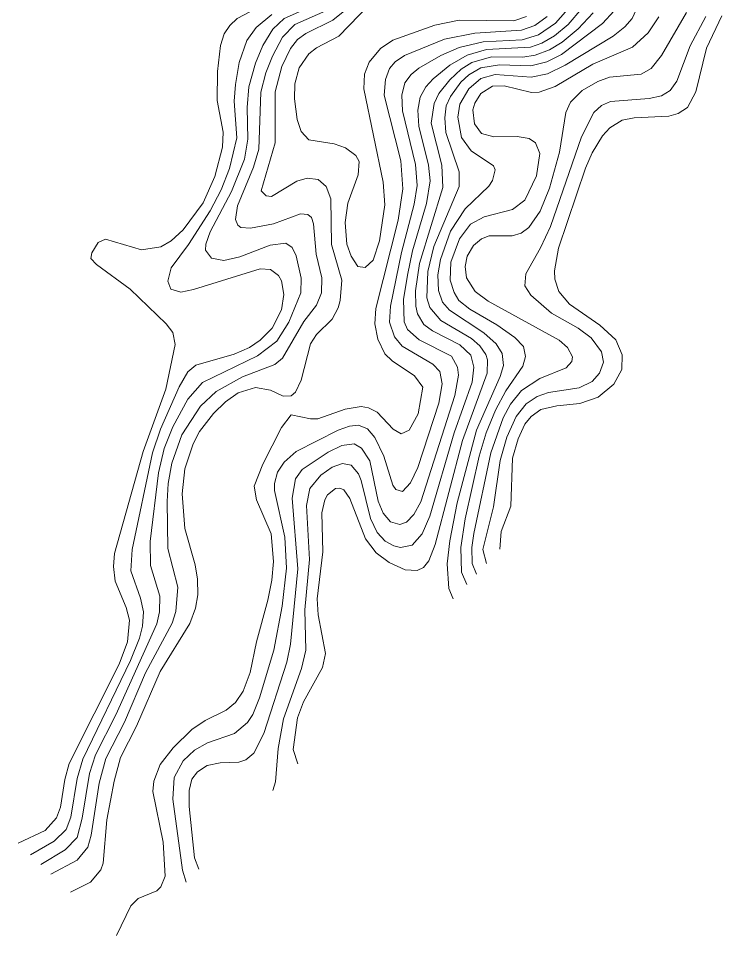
# Model space of a CAD drawing. Extents: x -40496 to 18830, y -938 to 396008.
# Drawn here: x 18065.7 to 18406.8, y 435.1 to 879.5 of the extents above; entities that cross this region are included whole.
import ezdxf

# ---------------------------------------------------------------- set-up
doc = ezdxf.new("R2010")
doc.units = 0
doc.header["$MEASUREMENT"] = 0
for name, color, linetype in [('Contour_Line_Intermediate', 7, 'Continuous'), ('Contour_Line_Major', 7, 'Continuous'), ('Contour_Line_Minor', 7, 'Continuous')]:
    doc.layers.add(name, color=color, linetype=linetype)

msp = doc.modelspace()

# ---------------------------------------------------------------- linework, layer by layer
at = {"layer": 'Contour_Line_Intermediate', "color": 0, "lineweight": 0}
for points in [[(18071.68971, 474.18962, 972000), (18083.13414, 480.7645, 972000), (18088.88642, 486.42426, 972000), (18091.2057, 492.39152, 972000), (18094.25199, 511.2038, 972000), (18096.90973, 520.50887, 972000), (18120.02877, 568.43249, 972000), (18124.4996, 579.25071, 972000), (18125.94801, 585.01128, 972000), (18126.37025, 591.87597, 972000), (18124.963, 598.51991, 972000), (18120.28032, 611.78484, 972000), (18120.84696, 622.14844, 972000), (18130.76581, 668.98548, 972000), (18134.70221, 680.47236, 972000), (18143.65942, 700.92064, 972000), (18147.91178, 708.18217, 972000), (18151.86186, 711.38089, 972000), (18170.34813, 716.70817, 972000), (18177.83599, 720.03183, 972000), (18183.06294, 723.50138, 972000), (18188.86587, 729.37215, 972000), (18193.37466, 738.33519, 972000), (18194.38782, 745.66384, 972000), (18193.25368, 752.31302, 972000), (18191.88636, 754.82439, 972000), (18187.91849, 757.8139, 972000), (18183.01609, 758.08485, 972000), (18150.71533, 748.11931, 972000), (18144.45359, 746.88395, 972000), (18139.7177, 748.31162, 972000), (18138.27035, 752.08312, 972000), (18139.82389, 758.64396, 972000), (18148.27012, 769.96735, 972000), (18158.7521, 786.25006, 972000), (18164.03619, 796.40195, 972000), (18168.11789, 806.70385, 972000), (18171.60865, 821.62288, 972000), (18170.37537, 839.30317, 972000), (18170.95999, 847.48794, 972000), (18172.86863, 858.07095, 972000), (18176.5193, 868.72135, 972000), (18181.07463, 875.03042, 972000), (18188.64872, 881.39539, 972000)], [(18344.47552, 882.19402, 972000), (18337.16948, 874.39393, 972000), (18329.44024, 867.99065, 972000), (18323.22207, 864.23473, 972000), (18316.29203, 861.6351, 972000), (18310.33466, 860.69317, 972000), (18295.15799, 860.82924, 972000), (18285.59835, 858.05981, 972000), (18280.52303, 854.91763, 972000), (18274.88391, 849.74779, 972000), (18269.64011, 843.07856, 972000), (18267.34474, 838.23311, 972000), (18265.84545, 828.65892, 972000), (18271.0997, 808.35248, 972000), (18271.6279, 797.5579, 972000), (18260.29427, 760.73449, 972000), (18258.38672, 747.50448, 972000), (18258.48542, 740.0301, 972000), (18259.26462, 736.33768, 972000), (18262.38516, 731.14277, 972000), (18266.48475, 728.01872, 972000), (18279.84671, 721.36942, 972000), (18285.11889, 716.34431, 972000), (18286.61445, 710.43691, 972000), (18285.71127, 703.15735, 972000), (18277.06247, 678.61789, 972000), (18265.26787, 638.35609, 972000), (18261.55121, 629.81051, 972000), (18256.67732, 624.17531, 972000), (18250.97666, 623.10246, 972000), (18247.72078, 623.84825, 972000), (18243.65277, 626.23954, 972000), (18239.78562, 630.40652, 972000), (18236.48441, 637.15807, 972000), (18231.90942, 655.64027, 972000), (18230.68467, 658.76181, 972000), (18227.15994, 663.00985, 972000), (18222.96822, 663.78836, 972000), (18217.89357, 662.05331, 972000), (18212.3451, 658.17082, 972000), (18207.12307, 651.74149, 972000), (18205.42394, 643.47574, 972000), (18206.91137, 617.2499, 972000), (18204.59097, 592.90153, 972000), (18205.06991, 573.32307, 972000), (18203.02738, 564.45095, 972000), (18194.23057, 540.12644, 972000), (18191.68744, 525.80523, 972000), (18190.35382, 509.56008, 972000), (18189.10419, 505.42868, 972000)]]:
    msp.add_polyline3d(points, dxfattribs=at)
at = {"layer": 'Contour_Line_Major', "color": 0, "lineweight": 0}
msp.add_polyline3d([(18399.16769, 880.389, 2592000), (18391.42798, 866.15144, 2592000), (18385.05575, 849.02178, 2592000), (18381.73841, 844.47868, 2592000), (18377.52683, 841.91262, 2592000), (18371.66981, 840.60065, 2592000), (18352.8276, 839.26931, 2592000), (18348.46566, 837.34756, 2592000), (18344.75932, 833.85041, 2592000), (18338.84898, 822.14533, 2592000), (18323.71056, 778.71961, 2592000), (18318.98068, 768.29811, 2592000), (18311.88667, 755.73581, 2592000), (18311.38566, 749.96068, 2592000), (18314.25788, 745.42714, 2592000), (18324.19036, 736.65926, 2592000), (18337.15233, 729.34651, 2592000), (18343.45254, 724.77962, 2592000), (18348.47707, 717.86693, 2592000), (18349.45772, 712.86107, 2592000), (18347.61429, 707.56755, 2592000), (18344.03667, 703.47142, 2592000), (18337.71998, 700.46442, 2592000), (18322.87049, 698.14248, 2592000), (18317.24318, 696.32282, 2592000), (18311.90848, 692.79227, 2592000), (18307.05706, 686.62928, 2592000), (18302.57982, 676.59725, 2592000), (18299.40488, 665.30039, 2592000), (18296.20635, 642.81979, 2592000), (18290.92981, 622.17034, 2592000), (18292.71924, 615.4443, 2592000)], dxfattribs=at)
at = {"layer": 'Contour_Line_Minor', "color": 0, "lineweight": 0}
for points in [[(18090.9593, 456.04111, 0), (18100.77631, 460.91498, 0), (18105.78822, 466.97641, 0), (18106.82726, 470.11883, 0), (18108.69043, 491.09183, 0), (18112.1035, 509.85137, 0), (18115.30812, 521.37452, 0), (18123.00701, 536.49235, 0), (18134.54559, 563.11619, 0), (18148.82296, 586.35854, 0), (18151.61249, 593.66586, 0), (18152.7284, 600.23664, 0), (18152.62362, 607.74012, 0), (18151.53491, 614.65727, 0), (18146.50903, 632.33542, 0), (18145.13934, 649.06139, 0), (18146.44922, 661.24914, 0), (18150.44781, 673.40606, 0), (18153.61686, 679.36709, 0), (18160.29863, 687.9783, 0), (18166.19477, 693.71265, 0), (18172.30372, 698.03066, 0), (18180.79338, 700.68501, 0), (18188.03059, 699.36549, 0), (18194.20123, 696.36179, 0), (18198.0523, 696.58068, 0), (18200.1255, 698.44891, 0), (18202.80937, 704.20386, 0), (18207.46215, 721.73143, 0), (18210.33467, 726.2582, 0), (18217.8927, 733.81853, 0), (18220.83664, 739.22543, 0), (18221.77538, 742.75552, 0), (18222.50638, 752.69905, 0), (18217.55041, 769.87053, 0), (18217.23955, 791.99646, 0), (18214.96904, 797.98259, 0), (18211.13869, 801.3544, 0), (18205.73978, 802.07737, 0), (18200.74856, 800.57345, 0), (18188.47417, 793.23083, 0), (18185.87313, 793.56742, 0), (18183.41656, 795.87026, 0), (18190.28657, 819.23181, 0), (18190.22261, 843.84208, 0), (18193.46075, 856.17354, 0), (18197.71874, 864.83345, 0), (18201.01598, 869.32651, 0), (18205.09031, 872.20692, 0), (18218.27951, 878.6611, 0), (18239.73523, 896.06952, 0)], [(18334.55354, 886.64784, 324000), (18326.14805, 877.17778, 324000), (18317.94102, 871.57864, 324000), (18310.10877, 869.11643, 324000), (18291.14183, 868.121, 324000), (18279.49159, 865.39449, 324000), (18270.59, 861.43162, 324000), (18259.87928, 855.32665, 324000), (18256.12896, 852.33596, 324000), (18253.06718, 848.26901, 324000), (18251.67331, 842.35256, 324000), (18252.0493, 834.70116, 324000), (18258.33107, 808.68155, 324000), (18259.13452, 798.52075, 324000), (18257.73075, 789.39834, 324000), (18251.58416, 765.96902, 324000), (18246.11241, 740.06078, 324000), (18245.76819, 732.32298, 324000), (18248.1014, 725.16336, 324000), (18251.83375, 720.62615, 324000), (18266.73091, 711.98578, 324000), (18270.04538, 708.3543, 324000), (18271.16511, 702.41354, 324000), (18269.6383, 693.05417, 324000), (18259.38986, 661.92206, 324000), (18255.95179, 654.47146, 324000), (18252.03051, 650.26329, 324000), (18248.77944, 651.27791, 324000), (18247.30946, 653.34728, 324000), (18242.95991, 667.37339, 324000), (18238.63294, 676.35446, 324000), (18235.04864, 680.59532, 324000), (18230.68103, 682.31856, 324000), (18226.38106, 681.92423, 324000), (18220.8829, 679.97971, 324000), (18200.50983, 669.57342, 324000), (18194.62426, 664.50374, 324000), (18191.43145, 659.61269, 324000), (18189.86023, 654.07231, 324000), (18189.9241, 650.74102, 324000), (18194.89446, 628.08859, 324000), (18195.74837, 613.16335, 324000), (18193.6132, 594.70871, 324000), (18189.6889, 573.41808, 324000), (18182.69532, 550.21445, 324000), (18179.47019, 542.18103, 324000), (18176.90692, 538.32489, 324000), (18170.54772, 533.03188, 324000), (18157.45766, 528.48207, 324000), (18151.19129, 524.99113, 324000), (18145.62827, 519.74323, 324000), (18141.27415, 511.73615, 324000), (18140.60889, 501.13121, 324000), (18145.28852, 466.75155, 324000), (18147.16755, 460.90151, 324000)], [(18312.20774, 880.32763, -324000), (18305.945, 878.31192, -324000), (18279.45919, 878.55775, -324000), (18267.75958, 876.17893, -324000), (18247.30245, 868.99439, -324000), (18241.32658, 864.83522, -324000), (18235.80145, 858.30691, -324000), (18233.51063, 852.48626, -324000), (18233.17609, 845.3405, -324000), (18242.62089, 800.0611, -324000), (18243.47852, 789.17266, -324000), (18240.86564, 771.69494, -324000), (18237.76507, 762.32334, -324000), (18233.88611, 758.73953, -324000), (18230.39537, 759.27869, -324000), (18227.18419, 764.28748, -324000), (18225.0473, 770.14175, -324000), (18224.27578, 780.52108, -324000), (18225.55262, 789.98121, -324000), (18230.57172, 803.61165, -324000), (18230.97804, 810.2164, -324000), (18229.38496, 812.9743, -324000), (18224.35113, 816.77215, -324000), (18218.83486, 818.62636, -324000), (18206.58784, 820.64083, -324000), (18202.83526, 824.69585, -324000), (18200.89762, 830.51096, -324000), (18199.69579, 840.42035, -324000), (18199.86971, 847.71961, -324000), (18201.90095, 855.59689, -324000), (18206.52071, 862.2375, -324000), (18210.25516, 865.12898, -324000), (18221.19246, 870.78965, -324000), (18235.97003, 886.27414, -324000)], [(18367.4234, 888.09358, 1620000), (18363.42935, 879.44463, 1620000), (18359.85594, 875.32715, 1620000), (18354.16596, 870.81854, 1620000), (18330.94632, 856.78668, 1620000), (18322.29339, 852.66452, 1620000), (18314.45371, 850.98585, 1620000), (18296.99292, 852.30506, 1620000), (18289.91722, 850.34289, 1620000), (18284.09048, 845.34945, 1620000), (18279.85641, 837.9151, 1620000), (18278.85851, 831.58976, 1620000), (18280.55001, 821.71223, 1620000), (18285.32186, 815.36336, 1620000), (18296.20314, 808.05415, 1620000), (18296.97974, 806.0876, 1620000), (18295.6865, 800.88928, 1620000), (18293.83271, 798.2444, 1620000), (18282.44824, 787.13792, 1620000), (18275.22946, 776.36656, 1620000), (18270.37013, 762.71607, 1620000), (18269.21691, 755.27712, 1620000), (18269.49733, 747.6757, 1620000), (18271.45421, 741.95035, 1620000), (18274.74764, 738.0642, 1620000), (18291.46936, 727.16363, 1620000), (18297.37356, 721.79263, 1620000), (18300.26773, 717.11471, 1620000), (18300.9455, 711.31321, 1620000), (18299.38048, 706.00563, 1620000), (18287.82703, 679.9364, 1620000), (18278.49633, 644.81873, 1620000), (18274.90936, 626.31841, 1620000), (18273.71309, 615.15052, 1620000), (18274.42928, 603.27409, 1620000), (18276.54474, 598.27066, 1620000)], [(18065.70869, 479.82267, 1296000), (18078.73661, 486.00584, 1296000), (18084.2421, 492.09189, 1296000), (18086.22187, 497.26577, 1296000), (18088.21823, 510.68126, 1296000), (18090.29255, 518.47986, 1296000), (18114.61343, 566.60617, 1296000), (18118.71235, 577.35272, 1296000), (18119.6638, 587.95465, 1296000), (18118.04513, 594.0584, 1296000), (18112.60324, 606.83004, 1296000), (18111.85853, 613.92629, 1296000), (18112.31328, 620.21234, 1296000), (18126.26568, 669.69348, 1296000), (18137.23432, 699.90268, 1296000), (18141.76789, 721.52471, 1296000), (18140.58348, 727.26825, 1296000), (18137.41285, 731.43409, 1296000), (18119.9088, 748.30484, 1296000), (18103.56099, 760.16821, 1296000), (18100.93563, 763.20367, 1296000), (18101.35122, 765.96185, 1296000), (18104.37293, 770.85957, 1296000), (18107.93115, 772.51696, 1296000), (18125.36702, 767.28389, 1296000), (18134.76963, 768.71753, 1296000), (18139.8153, 771.63168, 1296000), (18145.71927, 776.95038, 1296000), (18155.28658, 790.14581, 1296000), (18160.98446, 802.88441, 1296000), (18164.66053, 817.08791, 1296000), (18164.99072, 824.40111, 1296000), (18162.1937, 839.72117, 1296000), (18162.22864, 853.80416, 1296000), (18163.70506, 866.29484, 1296000), (18165.49209, 871.98563, 1296000), (18168.20143, 875.98045, 1296000), (18171.8169, 879.39512, 1296000), (18178.32712, 882.84019, 1296000)], [(18081.53446, 464.91763, 324000), (18094.22716, 471.62851, 324000), (18099.38391, 477.9082, 324000), (18101.03978, 483.6672, 324000), (18104.94626, 508.98317, 324000), (18108.21167, 520.87666, 324000), (18117.17848, 538.45501, 324000), (18127.34118, 562.33752, 324000), (18140.292, 586.49516, 324000), (18142.11902, 592.12298, 324000), (18143.08677, 603.87966, 324000), (18138.24307, 622.68694, 324000), (18137.82272, 645.33466, 324000), (18138.41529, 654.20166, 324000), (18140.20187, 663.92292, 324000), (18144.95977, 677.74106, 324000), (18154.00126, 691.57838, 324000), (18161.66656, 698.71174, 324000), (18174.36879, 705.82527, 324000), (18190.02046, 711.73678, 324000), (18193.82865, 714.88715, 324000), (18204.10177, 732.54793, 324000), (18210.29571, 740.54566, 324000), (18212.65303, 746.49974, 324000), (18212.86659, 753.72461, 324000), (18210.16565, 765.29081, 324000), (18208.81416, 779.90689, 324000), (18207.82803, 782.95137, 324000), (18206.09575, 784.44163, 324000), (18202.51827, 784.79944, 324000), (18189.50952, 780.0069, 324000), (18178.33137, 777.90798, 324000), (18173.68499, 778.08171, 324000), (18172.13044, 779.34866, 324000), (18170.97518, 782.11323, 324000), (18171.99874, 788.60057, 324000), (18179.76776, 807.37, 324000), (18182.36099, 816.11778, 324000), (18183.27123, 843.6787, 324000), (18185.73548, 853.16532, 324000), (18189.00827, 861.09199, 324000), (18193.73864, 870.44526, 324000), (18199.77921, 876.44436, 324000), (18216.26425, 883.85378, 324000)], [(18322.22074, 880.45462, 0), (18316.17808, 876.0176, 0), (18309.78774, 873.72975, 0), (18287.12616, 872.36568, 0), (18272.32106, 869.41305, 0), (18252.95748, 861.53324, 0), (18248.51628, 858.40477, 0), (18245.77874, 855.24811, 0), (18243.69922, 849.78919, 0), (18243.15255, 842.24854, 0), (18251.22314, 810.44572, 0), (18252.24261, 796.82264, 0), (18249.91382, 781.70691, 0), (18238.99494, 738.94992, 0), (18238.51117, 731.50135, 0), (18240.05669, 724.0925, 0), (18243.41703, 716.91853, 0), (18247.00672, 713.51406, 0), (18257.77565, 706.22986, 0), (18261.80675, 700.71904, 0), (18259.57197, 687.93124, 0), (18255.26888, 679.985, 0), (18251.39057, 678.14052, 0), (18247.40526, 680.43657, 0), (18239.79214, 688.69972, 0), (18235.46658, 690.7802, 0), (18231.93554, 691.38845, 0), (18224.15863, 690.13385, 0), (18211.00315, 685.44538, 0), (18207.38439, 685.42032, 0), (18197.93542, 687.41685, 0), (18193.3085, 681.27983, 0), (18184.26653, 663.49828, 0), (18180.09439, 652.78308, 0), (18181.25494, 646.25495, 0), (18188.25219, 629.76171, 0), (18189.40378, 616.28994, 0), (18188.66479, 607.34003, 0), (18186.73683, 597.67366, 0), (18181.1568, 577.4741, 0), (18178.14066, 562.56303, 0), (18174.75937, 553.58402, 0), (18170.94973, 547.99287, 0), (18166.4612, 544.36844, 0), (18156.31954, 539.32103, 0), (18149.84495, 534.89816, 0), (18140.77165, 526.13094, 0), (18134.52218, 518.00191, 0), (18131.45227, 509.88171, 0), (18130.93312, 504.85844, 0), (18135.87916, 480.37847, 0), (18136.88271, 463.92327, 0), (18134.8567, 458.63321, 0), (18132.88695, 456.8148, 0), (18123.8073, 452.98087, 0), (18120.31536, 449.47138, 0), (18113.24532, 435.05166, 0)], [(18354.63802, 883.09513, 1296000), (18349.05443, 876.9394, 1296000), (18329.12724, 862.01533, 1296000), (18321.95408, 858.48148, 1296000), (18314.23736, 856.41301, 1296000), (18299.06087, 856.91596, 1296000), (18289.97605, 855.51711, 1296000), (18284.13558, 852.13986, 1296000), (18280.33127, 848.5713, 1296000), (18275.27219, 841.57855, 1296000), (18273.15391, 837.05883, 1296000), (18272.45354, 831.31001, 1296000), (18272.93822, 824.11302, 1296000), (18279.47679, 805.1942, 1296000), (18279.48386, 797.94358, 1296000), (18267.16331, 769.01369, 1296000), (18264.33044, 756.77234, 1296000), (18263.82097, 744.13745, 1296000), (18265.20155, 739.41312, 1296000), (18270.65496, 733.09584, 1296000), (18285.45373, 724.45201, 1296000), (18289.49976, 720.86056, 1296000), (18292.41949, 716.58243, 1296000), (18293.1843, 714.03599, 1296000), (18293.12065, 707.61434, 1296000), (18281.03452, 674.88727, 1296000), (18267.82232, 624.61386, 1296000), (18264.77971, 616.64179, 1296000), (18262.13928, 613.38613, 1296000), (18259.18557, 612.04923, 1296000), (18253.3369, 612.24974, 1296000), (18245.48341, 615.82351, 1296000), (18239.20669, 620.50405, 1296000), (18234.01654, 627.39099, 1296000), (18226.43216, 646.8194, 1296000), (18223.56656, 651.01214, 1296000), (18221.64356, 651.89168, 1296000), (18219.50531, 651.6917, 1296000), (18215.69372, 648.66439, 1296000), (18214.39387, 646.28792, 1296000), (18212.93406, 639.83358, 1296000), (18213.31235, 620.98517, 1296000), (18210.62731, 598.24565, 1296000), (18211.0325, 590.5333, 1296000), (18214.61494, 571.73914, 1296000), (18213.15033, 564.94879, 1296000), (18203.98437, 548.383, 1296000), (18201.06251, 540.51743, 1296000), (18199.04357, 525.22082, 1296000), (18201.1736, 518.24366, 1296000)], [(18376.23743, 880.1556, 1944000), (18371.15887, 872.4123, 1944000), (18363.56087, 865.5841, 1944000), (18344.37504, 857.22393, 1944000), (18325.98406, 846.48156, 1944000), (18318.35697, 843.69703, 1944000), (18314.58753, 843.61651, 1944000), (18301.37054, 846.82388, 1944000), (18295.64719, 846.63815, 1944000), (18290.01325, 843.14365, 1944000), (18287.01665, 838.35097, 1944000), (18286.15864, 835.11668, 1944000), (18286.84867, 828.3404, 1944000), (18290.29118, 823.75066, 1944000), (18296.33298, 822.05489, 1944000), (18307.60896, 822.32347, 1944000), (18313.40461, 821.3036, 1944000), (18316.57789, 819.18364, 1944000), (18318.60434, 814.00624, 1944000), (18317.01783, 803.22632, 1944000), (18311.37717, 791.45185, 1944000), (18305.34476, 786.94012, 1944000), (18291.55116, 783.39345, 1944000), (18285.02652, 779.75383, 1944000), (18279.57093, 772.67316, 1944000), (18275.37002, 761.32473, 1944000), (18275.08452, 752.61719, 1944000), (18276.98941, 746.62532, 1944000), (18279.38585, 742.82808, 1944000), (18284.68598, 738.56192, 1944000), (18297.76617, 731.00603, 1944000), (18306.45505, 724.91896, 1944000), (18310.68994, 720.44157, 1944000), (18311.68337, 715.59424, 1944000), (18310.41524, 710.94649, 1944000), (18302.09578, 698.99047, 1944000), (18297.03496, 689.59338, 1944000), (18292.56363, 678.70529, 1944000), (18289.17355, 667.31829, 1944000), (18282.43629, 636.96462, 1944000), (18280.24213, 623.06468, 1944000), (18280.6337, 611.18764, 1944000), (18283.12402, 605.25637, 1944000)], [(18389.69976, 882.25604, 2268000), (18377.64649, 861.54582, 2268000), (18372.51487, 855.2737, 2268000), (18367.6904, 852.49211, 2268000), (18352.3782, 850.96354, 2268000), (18346.67691, 848.96089, 2268000), (18339.0718, 844.47513, 2268000), (18333.40619, 838.81073, 2268000), (18331.13946, 833.94594, 2268000), (18328.11299, 814.61388, 2268000), (18323.27785, 797.21659, 2268000), (18318.70374, 786.03929, 2268000), (18313.33799, 778.12246, 2268000), (18309.59922, 775.47007, 2268000), (18305.2586, 774.14882, 2268000), (18293.99722, 774.07904, 2268000), (18290.33253, 772.71997, 2268000), (18286.41393, 769.39091, 2268000), (18283.42972, 764.25412, 2268000), (18282.3852, 759.28561, 2268000), (18282.95945, 753.72914, 2268000), (18287.27489, 747.18613, 2268000), (18293.57145, 742.38692, 2268000), (18328.05558, 723.56256, 2268000), (18332.05206, 720.05284, 2268000), (18334.43234, 715.45625, 2268000), (18334.18968, 713.23304, 2268000), (18331.40593, 710.14018, 2268000), (18318.65607, 705.06134, 2268000), (18309.77546, 699.15673, 2268000), (18304.38231, 692.6, 2268000), (18300.84707, 685.95159, 2268000), (18294.85648, 668.98601, 2268000), (18286.59283, 629.92272, 2268000), (18285.67511, 623.17264, 2268000), (18285.82851, 615.42246, 2268000), (18287.82361, 610.24625, 2268000)], [(18406.77932, 880.66714, 2916000), (18399.46932, 865.00678, 2916000), (18394.2857, 843.93069, 2916000), (18390.24991, 836.26966, 2916000), (18385.7091, 833.37073, 2916000), (18381.23442, 832.11841, 2916000), (18364.29392, 831.27537, 2916000), (18358.57742, 830.08355, 2916000), (18352.51333, 826.51022, 2916000), (18348.91554, 822.57234, 2916000), (18344.0203, 814.40708, 2916000), (18340.72546, 806.88765, 2916000), (18327.64677, 768.22197, 2916000), (18325.70485, 757.21227, 2916000), (18325.87129, 753.19229, 2916000), (18327.74248, 747.10486, 2916000), (18333.02247, 741.00557, 2916000), (18347.77094, 730.85755, 2916000), (18355.38092, 723.65567, 2916000), (18358.44853, 716.47899, 2916000), (18358.33187, 709.33579, 2916000), (18354.44793, 702.32584, 2916000), (18346.87504, 695.88638, 2916000), (18338.01264, 692.85763, 2916000), (18326.80632, 691.78439, 2916000), (18319.12852, 689.96261, 2916000), (18314.3445, 686.58832, 2916000), (18311.35623, 682.79489, 2916000), (18308.05191, 675.68686, 2916000), (18305.35175, 666.32061, 2916000), (18304.48513, 643.1086, 2916000), (18299.88541, 630.84262, 2916000), (18299.16545, 622.28871, 2916000)]]:
    msp.add_polyline3d(points, dxfattribs=at)
at = {"layer": 'Contour_Line_Minor', "color": 1, "lineweight": 0}
for points in [[(18076.61021, 469.55539, 648000), (18088.36195, 476.59087, 648000), (18094.18875, 482.60269, 648000), (18096.73734, 491.90798, 648000), (18100.24614, 513.66502, 648000), (18103.1569, 522.61749, 648000), (18112.92463, 542.07046, 648000), (18132.81277, 586.16844, 648000), (18134.10519, 591.99822, 648000), (18134.28155, 599.59359, 648000), (18129.87624, 614.47427, 648000), (18129.58465, 625.97824, 648000), (18133.61266, 659.28824, 648000), (18136.45932, 671.02994, 648000), (18140.58876, 681.6584, 648000), (18147.91366, 694.94474, 648000), (18155.04549, 703.03902, 648000), (18181.69972, 716.01833, 648000), (18190.98394, 723.09145, 648000), (18196.92636, 732.27082, 648000), (18202.76388, 746.43876, 648000), (18202.86296, 753.6036, 648000), (18200.39007, 764.40767, 648000), (18198.42529, 768.45204, 648000), (18195.42338, 770.62603, 648000), (18187.80512, 769.65778, 648000), (18173.07169, 763.89499, 648000), (18165.28688, 762.21844, 648000), (18159.35576, 763.27506, 648000), (18156.52976, 767.18421, 648000), (18156.66191, 770.06288, 648000), (18158.68462, 776.06174, 648000), (18169.07087, 795.6037, 648000), (18175.34899, 811.3223, 648000), (18177.03317, 820.95245, 648000), (18176.63834, 836.25662, 648000), (18177.49867, 846.2743, 648000), (18180.75732, 857.71244, 648000), (18184.29077, 866.34153, 648000), (18189.13229, 874.21175, 648000), (18194.694, 879.43726, 648000), (18214.69379, 888.2568, 648000)], [(18339.00805, 884.26324, 648000), (18332.39722, 876.57058, 648000), (18325.75073, 870.99543, 648000), (18319.51695, 867.39176, 648000), (18314.03569, 865.49803, 648000), (18292.75304, 864.32334, 648000), (18283.29079, 861.61669, 648000), (18274.95422, 856.82512, 648000), (18266.95486, 850.23694, 648000), (18263.27441, 846.2659, 648000), (18260.5822, 841.38594, 648000), (18259.45245, 834.97917, 648000), (18259.94188, 827.27721, 648000), (18264.58974, 808.35059, 648000), (18265.36147, 800.77387, 648000), (18263.68796, 789.84459, 648000), (18256.91371, 766.83534, 648000), (18254.41368, 755.04992, 648000), (18252.55042, 743.30673, 648000), (18252.78307, 732.45039, 648000), (18254.46799, 728.68733, 648000), (18260.1001, 723.74333, 648000), (18275.70341, 715.80787, 648000), (18278.70784, 710.51611, 648000), (18279.13131, 706.58148, 648000), (18277.37126, 696.713, 648000), (18260.85943, 645.26896, 648000), (18257.4861, 639.13535, 648000), (18253.97236, 635.41469, 648000), (18250.67816, 634.28149, 648000), (18246.20637, 635.4952, 648000), (18242.58091, 639.8084, 648000), (18240.26659, 645.54706, 648000), (18236.22728, 665.02707, 648000), (18232.09256, 671.16677, 648000), (18228.64475, 673.28429, 648000), (18222.56698, 672.54914, 648000), (18215.94413, 669.32582, 648000), (18203.36022, 660.8757, 648000), (18200.04919, 656.32067, 648000), (18198.53481, 647.0879, 648000), (18201.29601, 612.78873, 648000), (18197.7514, 576.24996, 648000), (18195.96845, 567.50591, 648000), (18184.80306, 532.93205, 648000), (18179.96311, 523.54485, 648000), (18175.98444, 520.28422, 648000), (18172.57717, 519.0554, 648000), (18163.54443, 518.80668, 648000), (18157.21878, 517.42308, 648000), (18152.56586, 514.35583, 648000), (18149.89509, 510.91453, 648000), (18148.51794, 505.32283, 648000), (18148.50447, 497.60316, 648000), (18151.08261, 472.83614, 648000), (18153.19635, 467.30272, 648000)]]:
    msp.add_polyline3d(points, dxfattribs=at)

doc.saveas('drawing.dxf')
